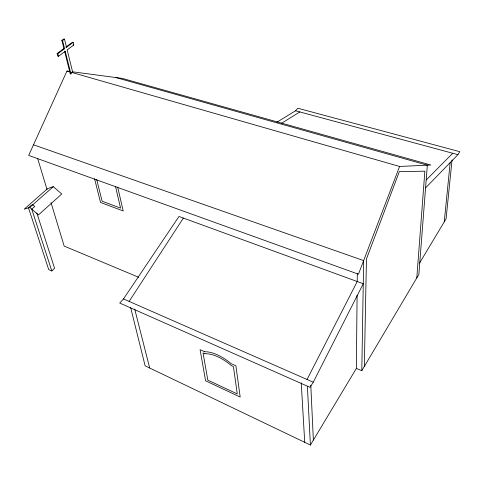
<?xml version="1.0" encoding="UTF-8"?>
<svg xmlns="http://www.w3.org/2000/svg" width="484" height="484" viewBox="0 0 484 484"><rect width="100%" height="100%" fill="white"/><g stroke="black" fill="none" stroke-linecap="round" stroke-linejoin="round"><path stroke-width="0.73" d="M130.589 307.273L145.121 365.831L310.401 445.044L356.369 368.409L357.095 295.125M357.313 273.333L357.228 281.531L307.044 379.468M356.369 368.409L361.808 370.69L363.641 260.592L33.499 144.795M364.337 366.424L366.449 258.97L399.33 171.59L424.867 171.191L416.797 277.907M444.251 221.884L450.168 162.588M452.038 159.968L446.079 218.841L419.574 263.024M72.134 71.741L122.18 78.384L430.839 165.02L399.59 166.46L358.45 274.192L28.689 155.406L66.943 71.051L69.914 71.444M70.906 73.985L65.237 51.304L64.56 51.116L70.234 73.792L70.906 73.985L71.626 72.394L72.775 72.546L67.161 49.888L73.792 44.988L73.169 42.404L72.491 42.229L65.836 47.111L66.52 47.293L73.169 42.404M313.257 382.197L363.26 283.727L178.989 216.469L123.48 298.937L119.73 303.057L309.996 387.321L313.257 382.197L123.48 298.937M361.808 370.69L418.86 274.428L427.336 165.183L115.876 77.543M425.575 187.895L457.912 154.668L459.8 151.692L297.878 108.253L295.573 110.782L277.072 122.101M129.137 301.417L183.369 218.066M426.289 179.915L452.721 153.265M51.824 270.986L31.75 209.142L34.757 206.474L32.785 204.762L31.496 205.18L28.489 207.836L48.721 269.612L51.824 270.986L54.571 268.293L36.832 212.948M29.772 207.424L53.3 186.655L61.77 193.975L38.454 214.957L29.772 207.424L24.2 209.209L47.638 188.603L53.3 186.655M63.906 48.527L61.867 40.36L62.551 40.541L64.59 48.709L63.906 48.527L57.118 53.506L57.79 56.108L58.473 56.301L65.237 51.304M57.118 53.506L57.802 53.694L64.59 48.709M62.551 40.541L64.493 39.137L66.52 47.293M61.867 40.36L63.809 38.956L64.493 39.137M281.652 123.214L299.862 111.943M73.114 44.806L73.792 44.988M295.573 110.782L457.912 154.668M72.104 72.352L72.775 72.546M66.943 71.051L69.617 71.82M71.626 72.394L399.59 166.46M138.575 277.241L64.172 246.09L51.026 202.675M37.661 158.54L47.081 189.655M57.802 53.694L58.473 56.301M134.691 309.028L149.701 368.021M94.549 178.705L100.539 202.451L123.196 210.963L117.66 187.024M96.679 179.467L102.124 201.205L120.564 208.108L115.458 186.225M301.236 382.796L304.726 442.328M307.394 386.256L310.401 445.044M310.795 385.264L313.366 440.101M204.629 351.735L200.073 349.684L205.597 380.805L240.185 397.055L235.902 365.819L231.14 363.678A29.833 14.121 38.4 0 0 204.629 351.735M204.98 353.75L203.05 352.878L207.805 380.121L237.275 393.928L233.433 366.606L231.431 365.698A28.647 13.54 38.4 0 0 204.98 353.75"/></g></svg>
